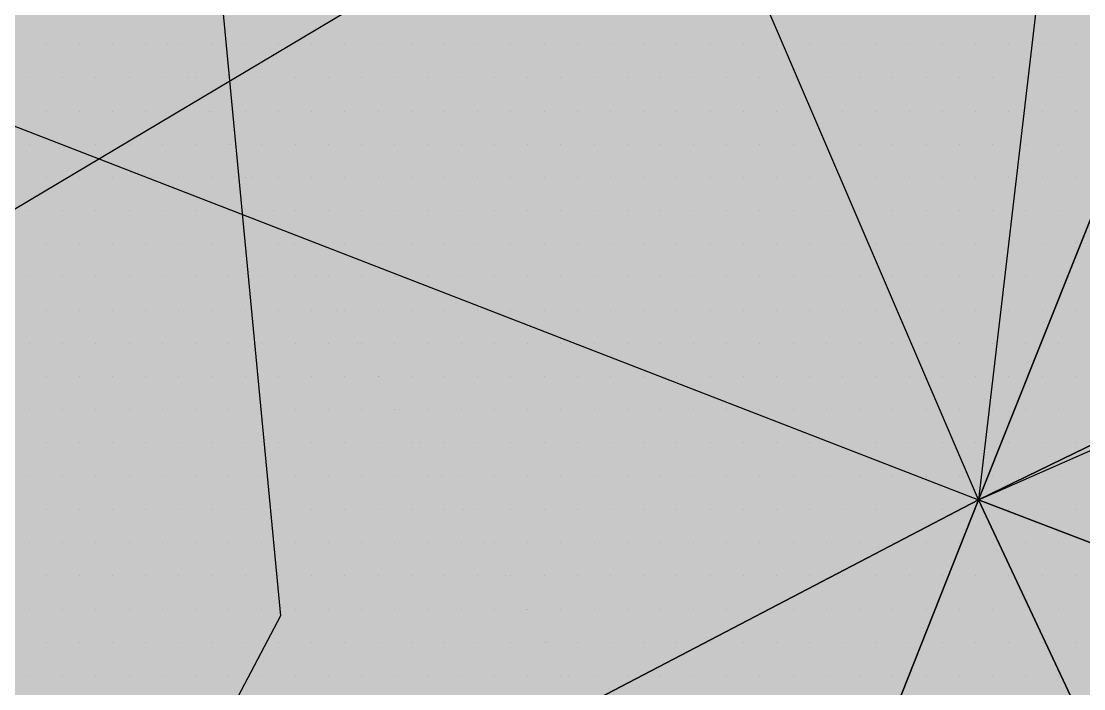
# Paper-space layout 'TOP_A1_00200_01-01-2017_MODELE' of a CAD drawing. Header units: millimetres. Extents: x -52 to 293, y -3 to 294.
# Drawn here: x -19.576 to -16.64, y 57.367 to 59.212 of the extents above; entities that cross this region are included whole.
import ezdxf

# ---------------------------------------------------------------- set-up
doc = ezdxf.new("R2010")
doc.units = ezdxf.units.MM
doc.header["$LTSCALE"] = 2
doc.linetypes.add('CACHEX2', pattern=[0.75, 0.5, -0.25])
for name, color, linetype in [('CALQUE_7', 4, 'Continuous'), ('CARTOUCHE', 7, 'Continuous'), ('rosace', 7, 'Continuous')]:
    doc.layers.add(name, color=color, linetype=linetype)

# ---------------------------------------------------------------- blocks, each defined once
blk = doc.blocks.new('A$C715108E3')
at = {"layer": 'CALQUE_7', "color": 131}
for p, q in [((-10.7541, -10.8542), (-10.7541, -10.8542)), ((-10.6623, -10.8542), (-10.6623, -10.8542)), ((-10.5705, -10.8542), (-10.5705, -10.8542)), ((-10.479, -10.8542), (-10.479, -10.8542)), ((-10.4179, -10.8542), (-10.4179, -10.8542)), ((-10.387, -10.8542), (-10.387, -10.8542)), ((-10.2954, -10.8542), (-10.2954, -10.8542)), ((-10.2037, -10.8542), (-10.2037, -10.8542)), ((-10.1121, -10.8542), (-10.1121, -10.8542)), ((-10.02, -10.8542), (-10.02, -10.8542)), ((-9.9284, -10.8542), (-9.9284, -10.8542)), ((-9.8368, -10.8542), (-9.8368, -10.8542)), ((-9.7447, -10.8542), (-9.7447, -10.8542)), ((-9.6535, -10.8542), (-9.6535, -10.8542)), ((-9.5614, -10.8542), (-9.5614, -10.8542)), ((-9.4696, -10.8542), (-9.4696, -10.8542)), ((-9.3778, -10.8542), (-9.3778, -10.8542)), ((-9.2863, -10.8542), (-9.2863, -10.8542)), ((-9.1945, -10.8542), (-9.1945, -10.8542)), ((-9.1027, -10.8542), (-9.1027, -10.8542)), ((-9.0112, -10.8542), (-9.0112, -10.8542)), ((-8.9194, -10.8542), (-8.9194, -10.8542)), ((-8.8275, -10.8542), (-8.8275, -10.8542)), ((-8.7361, -10.8542), (-8.7361, -10.8542)), ((-8.6442, -10.8542), (-8.6442, -10.8542)), ((-8.5524, -10.8542), (-8.5524, -10.8542)), ((-8.461, -10.8542), (-8.461, -10.8542)), ((-8.3691, -10.8542), (-8.3691, -10.8542)), ((-8.2771, -10.8542), (-8.2771, -10.8542)), ((-8.1851, -10.8542), (-8.1851, -10.8542)), ((-8.0938, -10.8542), (-8.0938, -10.8542)), ((-8.0018, -10.8542), (-8.0018, -10.8542)), ((-7.91, -10.8542), (-7.91, -10.8542)), ((-10.7995, -10.9455), (-10.7995, -10.9455)), ((-10.7084, -10.9455), (-10.7084, -10.9455)), ((-10.6166, -10.9455), (-10.6166, -10.9455)), ((-10.5246, -10.9455), (-10.5246, -10.9455)), ((-10.4325, -10.9455), (-10.4325, -10.9455)), ((-10.3598, -10.9455), (-10.3598, -10.9455)), ((-10.3413, -10.9455), (-10.3413, -10.9455)), ((-10.2496, -10.9455), (-10.2496, -10.9455)), ((-10.1576, -10.9455), (-10.1576, -10.9455)), ((-10.0662, -10.9455), (-10.0662, -10.9455)), ((-9.9745, -10.9455), (-9.9745, -10.9455)), ((-9.8825, -10.9455), (-9.8825, -10.9455)), ((-9.7912, -10.9455), (-9.7912, -10.9455)), ((-9.6992, -10.9455), (-9.6992, -10.9455)), ((-9.6072, -10.9455), (-9.6072, -10.9455)), ((-9.5159, -10.9455), (-9.5159, -10.9455)), ((-9.4239, -10.9455), (-9.4239, -10.9455)), ((-9.3321, -10.9455), (-9.3321, -10.9455)), ((-9.2402, -10.9455), (-9.2402, -10.9455)), ((-9.1488, -10.9455), (-9.1488, -10.9455)), ((-9.0569, -10.9455), (-9.0569, -10.9455)), ((-8.9649, -10.9455), (-8.9649, -10.9455)), ((-8.8736, -10.9455), (-8.8736, -10.9455)), ((-8.7818, -10.9455), (-8.7818, -10.9455)), ((-8.69, -10.9455), (-8.69, -10.9455)), ((-8.5985, -10.9455), (-8.5985, -10.9455)), ((-8.5067, -10.9455), (-8.5067, -10.9455)), ((-8.4149, -10.9455), (-8.4149, -10.9455)), ((-8.3228, -10.9455), (-8.3228, -10.9455)), ((-8.2316, -10.9455), (-8.2316, -10.9455)), ((-8.1395, -10.9455), (-8.1395, -10.9455)), ((-8.0475, -10.9455), (-8.0475, -10.9455)), ((-7.9563, -10.9455), (-7.9563, -10.9455)), ((-10.7541, -11.0383), (-10.7541, -11.0383)), ((-10.6623, -11.0383), (-10.6623, -11.0383)), ((-10.5705, -11.0383), (-10.5705, -11.0383)), ((-10.479, -11.0383), (-10.479, -11.0383)), ((-10.387, -11.0383), (-10.387, -11.0383)), ((-10.3015, -11.0383), (-10.3015, -11.0383)), ((-10.2954, -11.0383), (-10.2954, -11.0383)), ((-10.2037, -11.0383), (-10.2037, -11.0383)), ((-10.1121, -11.0383), (-10.1121, -11.0383)), ((-10.02, -11.0383), (-10.02, -11.0383)), ((-9.9284, -11.0383), (-9.9284, -11.0383)), ((-9.8368, -11.0383), (-9.8368, -11.0383)), ((-9.7447, -11.0383), (-9.7447, -11.0383)), ((-9.6535, -11.0383), (-9.6535, -11.0383)), ((-9.5614, -11.0383), (-9.5614, -11.0383)), ((-9.4696, -11.0383), (-9.4696, -11.0383)), ((-9.3778, -11.0383), (-9.3778, -11.0383)), ((-9.2863, -11.0383), (-9.2863, -11.0383)), ((-9.1945, -11.0383), (-9.1945, -11.0383)), ((-9.1027, -11.0383), (-9.1027, -11.0383)), ((-9.0112, -11.0383), (-9.0112, -11.0383)), ((-8.9194, -11.0383), (-8.9194, -11.0383)), ((-8.8275, -11.0383), (-8.8275, -11.0383)), ((-8.7361, -11.0383), (-8.7361, -11.0383)), ((-8.6442, -11.0383), (-8.6442, -11.0383)), ((-8.5524, -11.0383), (-8.5524, -11.0383)), ((-8.461, -11.0383), (-8.461, -11.0383)), ((-8.3691, -11.0383), (-8.3691, -11.0383)), ((-8.2771, -11.0383), (-8.2771, -11.0383)), ((-8.1851, -11.0383), (-8.1851, -11.0383)), ((-8.0938, -11.0383), (-8.0938, -11.0383)), ((-8.0018, -11.0383), (-8.0018, -11.0383)), ((-7.91, -11.0383), (-7.91, -11.0383)), ((-10.7995, -11.1293), (-10.7995, -11.1293)), ((-10.7084, -11.1293), (-10.7084, -11.1293)), ((-10.6166, -11.1293), (-10.6166, -11.1293)), ((-10.5246, -11.1293), (-10.5246, -11.1293)), ((-10.4325, -11.1293), (-10.4325, -11.1293)), ((-10.3415, -11.1293), (-10.3415, -11.1293)), ((-10.2496, -11.1293), (-10.2496, -11.1293)), ((-10.2434, -11.1293), (-10.2434, -11.1293)), ((-10.1576, -11.1293), (-10.1576, -11.1293)), ((-10.0662, -11.1293), (-10.0662, -11.1293)), ((-9.9745, -11.1293), (-9.9745, -11.1293)), ((-9.8825, -11.1293), (-9.8825, -11.1293)), ((-9.7912, -11.1293), (-9.7912, -11.1293)), ((-9.6992, -11.1293), (-9.6992, -11.1293)), ((-9.6072, -11.1293), (-9.6072, -11.1293)), ((-9.5159, -11.1293), (-9.5159, -11.1293)), ((-9.4239, -11.1293), (-9.4239, -11.1293)), ((-9.3321, -11.1293), (-9.3321, -11.1293)), ((-9.2402, -11.1293), (-9.2402, -11.1293)), ((-9.1488, -11.1293), (-9.1488, -11.1293)), ((-9.0569, -11.1293), (-9.0569, -11.1293)), ((-8.9649, -11.1293), (-8.9649, -11.1293)), ((-8.8736, -11.1293), (-8.8736, -11.1293)), ((-8.7818, -11.1293), (-8.7818, -11.1293)), ((-8.69, -11.1293), (-8.69, -11.1293)), ((-8.5985, -11.1293), (-8.5985, -11.1293)), ((-8.5067, -11.1293), (-8.5067, -11.1293)), ((-8.4149, -11.1293), (-8.4149, -11.1293)), ((-8.3228, -11.1293), (-8.3228, -11.1293)), ((-8.2316, -11.1293), (-8.2316, -11.1293)), ((-8.1395, -11.1293), (-8.1395, -11.1293)), ((-8.0475, -11.1293), (-8.0475, -11.1293)), ((-7.9563, -11.1293), (-7.9563, -11.1293)), ((-10.7541, -11.2208), (-10.7541, -11.2208)), ((-10.6623, -11.2208), (-10.6623, -11.2208)), ((-10.5705, -11.2208), (-10.5705, -11.2208)), ((-10.479, -11.2208), (-10.479, -11.2208)), ((-10.387, -11.2208), (-10.387, -11.2208)), ((-10.2954, -11.2208), (-10.2954, -11.2208)), ((-10.2037, -11.2208), (-10.2037, -11.2208)), ((-10.1848, -11.2208), (-10.1848, -11.2208)), ((-10.1121, -11.2208), (-10.1121, -11.2208)), ((-10.02, -11.2208), (-10.02, -11.2208)), ((-9.9284, -11.2208), (-9.9284, -11.2208)), ((-9.8368, -11.2208), (-9.8368, -11.2208)), ((-9.7447, -11.2208), (-9.7447, -11.2208)), ((-9.6535, -11.2208), (-9.6535, -11.2208)), ((-9.5614, -11.2208), (-9.5614, -11.2208)), ((-9.4696, -11.2208), (-9.4696, -11.2208)), ((-9.3778, -11.2208), (-9.3778, -11.2208)), ((-9.2863, -11.2208), (-9.2863, -11.2208)), ((-9.1945, -11.2208), (-9.1945, -11.2208)), ((-9.1027, -11.2208), (-9.1027, -11.2208)), ((-9.0112, -11.2208), (-9.0112, -11.2208)), ((-8.9194, -11.2208), (-8.9194, -11.2208)), ((-8.8275, -11.2208), (-8.8275, -11.2208)), ((-8.7361, -11.2208), (-8.7361, -11.2208)), ((-8.6442, -11.2208), (-8.6442, -11.2208)), ((-8.5524, -11.2208), (-8.5524, -11.2208)), ((-8.461, -11.2208), (-8.461, -11.2208)), ((-8.3691, -11.2208), (-8.3691, -11.2208)), ((-8.2771, -11.2208), (-8.2771, -11.2208)), ((-8.1851, -11.2208), (-8.1851, -11.2208)), ((-8.0938, -11.2208), (-8.0938, -11.2208)), ((-8.0018, -11.2208), (-8.0018, -11.2208)), ((-7.91, -11.2208), (-7.91, -11.2208)), ((-10.7995, -11.3132), (-10.7995, -11.3132)), ((-10.7084, -11.3132), (-10.7084, -11.3132)), ((-10.6166, -11.3132), (-10.6166, -11.3132)), ((-10.5246, -11.3132), (-10.5246, -11.3132)), ((-10.4325, -11.3132), (-10.4325, -11.3132)), ((-10.3415, -11.3132), (-10.3415, -11.3132)), ((-10.2496, -11.3132), (-10.2496, -11.3132)), ((-10.1578, -11.3132), (-10.1578, -11.3132)), ((-10.1267, -11.3132), (-10.1267, -11.3132)), ((-10.0662, -11.3132), (-10.0662, -11.3132)), ((-9.9745, -11.3132), (-9.9745, -11.3132)), ((-9.8825, -11.3132), (-9.8825, -11.3132)), ((-9.7912, -11.3132), (-9.7912, -11.3132)), ((-9.6992, -11.3132), (-9.6992, -11.3132)), ((-9.6072, -11.3132), (-9.6072, -11.3132)), ((-9.5159, -11.3132), (-9.5159, -11.3132)), ((-9.4239, -11.3132), (-9.4239, -11.3132)), ((-9.3321, -11.3132), (-9.3321, -11.3132)), ((-9.2402, -11.3132), (-9.2402, -11.3132)), ((-9.1488, -11.3132), (-9.1488, -11.3132)), ((-9.0569, -11.3132), (-9.0569, -11.3132)), ((-8.9649, -11.3132), (-8.9649, -11.3132)), ((-8.8736, -11.3132), (-8.8736, -11.3132)), ((-8.7818, -11.3132), (-8.7818, -11.3132)), ((-8.69, -11.3132), (-8.69, -11.3132)), ((-8.5985, -11.3132), (-8.5985, -11.3132)), ((-8.5067, -11.3132), (-8.5067, -11.3132)), ((-8.4149, -11.3132), (-8.4149, -11.3132)), ((-8.3228, -11.3132), (-8.3228, -11.3132)), ((-8.2316, -11.3132), (-8.2316, -11.3132)), ((-8.1395, -11.3132), (-8.1395, -11.3132)), ((-8.0475, -11.3132), (-8.0475, -11.3132)), ((-7.9563, -11.3132), (-7.9563, -11.3132)), ((-10.7541, -11.4048), (-10.7541, -11.4048)), ((-10.6623, -11.4048), (-10.6623, -11.4048)), ((-10.5705, -11.4048), (-10.5705, -11.4048)), ((-10.479, -11.4048), (-10.479, -11.4048)), ((-10.387, -11.4048), (-10.387, -11.4048)), ((-10.2954, -11.4048), (-10.2954, -11.4048)), ((-10.2037, -11.4048), (-10.2037, -11.4048)), ((-10.1117, -11.4048), (-10.1117, -11.4048)), ((-10.0684, -11.4048), (-10.0684, -11.4048)), ((-10.02, -11.4048), (-10.02, -11.4048)), ((-9.9284, -11.4048), (-9.9284, -11.4048)), ((-9.8368, -11.4048), (-9.8368, -11.4048)), ((-9.7447, -11.4048), (-9.7447, -11.4048)), ((-9.6535, -11.4048), (-9.6535, -11.4048)), ((-9.5614, -11.4048), (-9.5614, -11.4048)), ((-9.4696, -11.4048), (-9.4696, -11.4048)), ((-9.3778, -11.4048), (-9.3778, -11.4048)), ((-9.2863, -11.4048), (-9.2863, -11.4048)), ((-9.1945, -11.4048), (-9.1945, -11.4048)), ((-9.1027, -11.4048), (-9.1027, -11.4048)), ((-9.0112, -11.4048), (-9.0112, -11.4048)), ((-8.9194, -11.4048), (-8.9194, -11.4048)), ((-8.8275, -11.4048), (-8.8275, -11.4048)), ((-8.7361, -11.4048), (-8.7361, -11.4048)), ((-8.6442, -11.4048), (-8.6442, -11.4048)), ((-8.5524, -11.4048), (-8.5524, -11.4048)), ((-8.461, -11.4048), (-8.461, -11.4048)), ((-8.3691, -11.4048), (-8.3691, -11.4048)), ((-8.2771, -11.4048), (-8.2771, -11.4048)), ((-8.1851, -11.4048), (-8.1851, -11.4048)), ((-8.0938, -11.4048), (-8.0938, -11.4048)), ((-8.0018, -11.4048), (-8.0018, -11.4048)), ((-7.91, -11.4048), (-7.91, -11.4048)), ((-10.7995, -11.4959), (-10.7995, -11.4959)), ((-10.7084, -11.4959), (-10.7084, -11.4959)), ((-10.6166, -11.4959), (-10.6166, -11.4959)), ((-10.5246, -11.4959), (-10.5246, -11.4959)), ((-10.4325, -11.4959), (-10.4325, -11.4959)), ((-10.3415, -11.4959), (-10.3415, -11.4959)), ((-10.2496, -11.4959), (-10.2496, -11.4959)), ((-10.1578, -11.4959), (-10.1578, -11.4959)), ((-10.0662, -11.4959), (-10.0662, -11.4959)), ((-10.0103, -11.4959), (-10.0103, -11.4959)), ((-9.9745, -11.4959), (-9.9745, -11.4959)), ((-9.8825, -11.4959), (-9.8825, -11.4959)), ((-9.7912, -11.4959), (-9.7912, -11.4959)), ((-9.6992, -11.4959), (-9.6992, -11.4959)), ((-9.6072, -11.4959), (-9.6072, -11.4959)), ((-9.5159, -11.4959), (-9.5159, -11.4959)), ((-9.4239, -11.4959), (-9.4239, -11.4959)), ((-9.3321, -11.4959), (-9.3321, -11.4959)), ((-9.2402, -11.4959), (-9.2402, -11.4959)), ((-9.1488, -11.4959), (-9.1488, -11.4959)), ((-9.0569, -11.4959), (-9.0569, -11.4959)), ((-8.9649, -11.4959), (-8.9649, -11.4959)), ((-8.8736, -11.4959), (-8.8736, -11.4959)), ((-8.7818, -11.4959), (-8.7818, -11.4959)), ((-8.69, -11.4959), (-8.69, -11.4959)), ((-8.5985, -11.4959), (-8.5985, -11.4959)), ((-8.5067, -11.4959), (-8.5067, -11.4959)), ((-8.4149, -11.4959), (-8.4149, -11.4959)), ((-8.3228, -11.4959), (-8.3228, -11.4959)), ((-8.2316, -11.4959), (-8.2316, -11.4959)), ((-8.1395, -11.4959), (-8.1395, -11.4959)), ((-8.0475, -11.4959), (-8.0475, -11.4959)), ((-7.9563, -11.4959), (-7.9563, -11.4959)), ((-10.7541, -11.5885), (-10.7541, -11.5885)), ((-10.6623, -11.5885), (-10.6623, -11.5885)), ((-10.5705, -11.5885), (-10.5705, -11.5885)), ((-10.479, -11.5885), (-10.479, -11.5885)), ((-10.387, -11.5885), (-10.387, -11.5885)), ((-10.2954, -11.5885), (-10.2954, -11.5885)), ((-10.2037, -11.5885), (-10.2037, -11.5885)), ((-10.1117, -11.5885), (-10.1117, -11.5885)), ((-10.0199, -11.5885), (-10.0199, -11.5885)), ((-9.952, -11.5885), (-9.952, -11.5885)), ((-9.9284, -11.5885), (-9.9284, -11.5885)), ((-9.8368, -11.5885), (-9.8368, -11.5885)), ((-9.7447, -11.5885), (-9.7447, -11.5885)), ((-9.6535, -11.5885), (-9.6535, -11.5885)), ((-9.5614, -11.5885), (-9.5614, -11.5885)), ((-9.4696, -11.5885), (-9.4696, -11.5885)), ((-9.3778, -11.5885), (-9.3778, -11.5885)), ((-9.2863, -11.5885), (-9.2863, -11.5885)), ((-9.1945, -11.5885), (-9.1945, -11.5885)), ((-9.1027, -11.5885), (-9.1027, -11.5885)), ((-9.0112, -11.5885), (-9.0112, -11.5885)), ((-8.9194, -11.5885), (-8.9194, -11.5885)), ((-8.8275, -11.5885), (-8.8275, -11.5885)), ((-8.7361, -11.5885), (-8.7361, -11.5885)), ((-8.6442, -11.5885), (-8.6442, -11.5885)), ((-8.5524, -11.5885), (-8.5524, -11.5885)), ((-8.461, -11.5885), (-8.461, -11.5885)), ((-8.3691, -11.5885), (-8.3691, -11.5885)), ((-8.2771, -11.5885), (-8.2771, -11.5885)), ((-8.1851, -11.5885), (-8.1851, -11.5885)), ((-8.0938, -11.5885), (-8.0938, -11.5885)), ((-8.0018, -11.5885), (-8.0018, -11.5885)), ((-7.91, -11.5885), (-7.91, -11.5885)), ((-10.7995, -11.68), (-10.7995, -11.68)), ((-10.7084, -11.68), (-10.7084, -11.68)), ((-10.6166, -11.68), (-10.6166, -11.68)), ((-10.5246, -11.68), (-10.5246, -11.68)), ((-10.4325, -11.68), (-10.4325, -11.68)), ((-10.3415, -11.68), (-10.3415, -11.68)), ((-10.2496, -11.68), (-10.2496, -11.68)), ((-10.1578, -11.68), (-10.1578, -11.68)), ((-10.0662, -11.68), (-10.0662, -11.68)), ((-9.9745, -11.68), (-9.9745, -11.68)), ((-9.8934, -11.68), (-9.8934, -11.68)), ((-9.8825, -11.68), (-9.8825, -11.68)), ((-9.7912, -11.68), (-9.7912, -11.68)), ((-9.6992, -11.68), (-9.6992, -11.68)), ((-9.6072, -11.68), (-9.6072, -11.68)), ((-9.5159, -11.68), (-9.5159, -11.68)), ((-9.4239, -11.68), (-9.4239, -11.68)), ((-9.3321, -11.68), (-9.3321, -11.68)), ((-9.2402, -11.68), (-9.2402, -11.68)), ((-9.1488, -11.68), (-9.1488, -11.68)), ((-9.0569, -11.68), (-9.0569, -11.68)), ((-8.9649, -11.68), (-8.9649, -11.68)), ((-8.8736, -11.68), (-8.8736, -11.68)), ((-8.7818, -11.68), (-8.7818, -11.68)), ((-8.69, -11.68), (-8.69, -11.68)), ((-8.5985, -11.68), (-8.5985, -11.68)), ((-8.5067, -11.68), (-8.5067, -11.68)), ((-8.4149, -11.68), (-8.4149, -11.68)), ((-8.3228, -11.68), (-8.3228, -11.68)), ((-8.2316, -11.68), (-8.2316, -11.68)), ((-8.1395, -11.68), (-8.1395, -11.68)), ((-8.0475, -11.68), (-8.0475, -11.68)), ((-7.9563, -11.68), (-7.9563, -11.68)), ((-10.7541, -11.7722), (-10.7541, -11.7722)), ((-10.6623, -11.7722), (-10.6623, -11.7722)), ((-10.5705, -11.7722), (-10.5705, -11.7722)), ((-10.479, -11.7722), (-10.479, -11.7722)), ((-10.387, -11.7722), (-10.387, -11.7722)), ((-10.2954, -11.7722), (-10.2954, -11.7722)), ((-10.2037, -11.7722), (-10.2037, -11.7722)), ((-10.1117, -11.7722), (-10.1117, -11.7722)), ((-10.0199, -11.7722), (-10.0199, -11.7722)), ((-9.9284, -11.7722), (-9.9284, -11.7722)), ((-9.8368, -11.7722), (-9.8368, -11.7722)), ((-9.8353, -11.7722), (-9.8353, -11.7722)), ((-9.7447, -11.7722), (-9.7447, -11.7722)), ((-9.6535, -11.7722), (-9.6535, -11.7722)), ((-9.5614, -11.7722), (-9.5614, -11.7722)), ((-9.4696, -11.7722), (-9.4696, -11.7722)), ((-9.3778, -11.7722), (-9.3778, -11.7722)), ((-9.2863, -11.7722), (-9.2863, -11.7722)), ((-9.1945, -11.7722), (-9.1945, -11.7722)), ((-9.1027, -11.7722), (-9.1027, -11.7722)), ((-9.0112, -11.7722), (-9.0112, -11.7722)), ((-8.9194, -11.7722), (-8.9194, -11.7722)), ((-8.8275, -11.7722), (-8.8275, -11.7722)), ((-8.7361, -11.7722), (-8.7361, -11.7722)), ((-8.6442, -11.7722), (-8.6442, -11.7722)), ((-8.5524, -11.7722), (-8.5524, -11.7722)), ((-8.461, -11.7722), (-8.461, -11.7722)), ((-8.3691, -11.7722), (-8.3691, -11.7722)), ((-8.2771, -11.7722), (-8.2771, -11.7722)), ((-8.1851, -11.7722), (-8.1851, -11.7722)), ((-8.0938, -11.7722), (-8.0938, -11.7722)), ((-8.0018, -11.7722), (-8.0018, -11.7722)), ((-7.91, -11.7722), (-7.91, -11.7722)), ((-10.7995, -11.8636), (-10.7995, -11.8636)), ((-10.7084, -11.8636), (-10.7084, -11.8636)), ((-10.6166, -11.8636), (-10.6166, -11.8636)), ((-10.5246, -11.8636), (-10.5246, -11.8636)), ((-10.4325, -11.8636), (-10.4325, -11.8636)), ((-10.3415, -11.8636), (-10.3415, -11.8636)), ((-10.2496, -11.8636), (-10.2496, -11.8636)), ((-10.1578, -11.8636), (-10.1578, -11.8636)), ((-10.0662, -11.8636), (-10.0662, -11.8636)), ((-9.9745, -11.8636), (-9.9745, -11.8636)), ((-9.8825, -11.8636), (-9.8825, -11.8636)), ((-9.7912, -11.8636), (-9.7912, -11.8636)), ((-9.777, -11.8636), (-9.777, -11.8636)), ((-9.6992, -11.8636), (-9.6992, -11.8636)), ((-9.6072, -11.8636), (-9.6072, -11.8636)), ((-9.5159, -11.8636), (-9.5159, -11.8636)), ((-9.4239, -11.8636), (-9.4239, -11.8636)), ((-9.3321, -11.8636), (-9.3321, -11.8636)), ((-9.2402, -11.8636), (-9.2402, -11.8636)), ((-9.1488, -11.8636), (-9.1488, -11.8636)), ((-9.0569, -11.8636), (-9.0569, -11.8636)), ((-8.9649, -11.8636), (-8.9649, -11.8636)), ((-8.8736, -11.8636), (-8.8736, -11.8636)), ((-8.7818, -11.8636), (-8.7818, -11.8636)), ((-8.69, -11.8636), (-8.69, -11.8636)), ((-8.5985, -11.8636), (-8.5985, -11.8636)), ((-8.5067, -11.8636), (-8.5067, -11.8636)), ((-8.4149, -11.8636), (-8.4149, -11.8636)), ((-8.3228, -11.8636), (-8.3228, -11.8636)), ((-8.2316, -11.8636), (-8.2316, -11.8636)), ((-8.1395, -11.8636), (-8.1395, -11.8636)), ((-8.0475, -11.8636), (-8.0475, -11.8636)), ((-7.9563, -11.8636), (-7.9563, -11.8636)), ((-10.7541, -11.9551), (-10.7541, -11.9551)), ((-10.6623, -11.9551), (-10.6623, -11.9551)), ((-10.5705, -11.9551), (-10.5705, -11.9551)), ((-10.479, -11.9551), (-10.479, -11.9551)), ((-10.387, -11.9551), (-10.387, -11.9551)), ((-10.2954, -11.9551), (-10.2954, -11.9551)), ((-10.2037, -11.9551), (-10.2037, -11.9551)), ((-10.1117, -11.9551), (-10.1117, -11.9551)), ((-10.0199, -11.9551), (-10.0199, -11.9551)), ((-9.9284, -11.9551), (-9.9284, -11.9551)), ((-9.8368, -11.9551), (-9.8368, -11.9551)), ((-9.7447, -11.9551), (-9.7447, -11.9551)), ((-9.7189, -11.9551), (-9.7189, -11.9551)), ((-9.6535, -11.9551), (-9.6535, -11.9551)), ((-9.5614, -11.9551), (-9.5614, -11.9551)), ((-9.4696, -11.9551), (-9.4696, -11.9551)), ((-9.3778, -11.9551), (-9.3778, -11.9551)), ((-9.2863, -11.9551), (-9.2863, -11.9551)), ((-9.1945, -11.9551), (-9.1945, -11.9551)), ((-9.1027, -11.9551), (-9.1027, -11.9551)), ((-9.0112, -11.9551), (-9.0112, -11.9551)), ((-8.9194, -11.9551), (-8.9194, -11.9551)), ((-8.8275, -11.9551), (-8.8275, -11.9551)), ((-8.7361, -11.9551), (-8.7361, -11.9551)), ((-8.6442, -11.9551), (-8.6442, -11.9551)), ((-8.5524, -11.9551), (-8.5524, -11.9551)), ((-8.461, -11.9551), (-8.461, -11.9551)), ((-8.3691, -11.9551), (-8.3691, -11.9551)), ((-8.2771, -11.9551), (-8.2771, -11.9551)), ((-8.1851, -11.9551), (-8.1851, -11.9551)), ((-8.0938, -11.9551), (-8.0938, -11.9551)), ((-8.0018, -11.9551), (-8.0018, -11.9551)), ((-7.91, -11.9551), (-7.91, -11.9551)), ((-10.7995, -12.0473), (-10.7995, -12.0473)), ((-10.7084, -12.0473), (-10.7084, -12.0473)), ((-10.6166, -12.0473), (-10.6166, -12.0473)), ((-10.5246, -12.0473), (-10.5246, -12.0473)), ((-10.4325, -12.0473), (-10.4325, -12.0473)), ((-10.3415, -12.0473), (-10.3415, -12.0473)), ((-10.2496, -12.0473), (-10.2496, -12.0473)), ((-10.1578, -12.0473), (-10.1578, -12.0473)), ((-10.0662, -12.0473), (-10.0662, -12.0473)), ((-9.9745, -12.0473), (-9.9745, -12.0473)), ((-9.8825, -12.0473), (-9.8825, -12.0473)), ((-9.7912, -12.0473), (-9.7912, -12.0473)), ((-9.6992, -12.0473), (-9.6992, -12.0473)), ((-9.6606, -12.0473), (-9.6606, -12.0473)), ((-9.6072, -12.0473), (-9.6072, -12.0473)), ((-9.5159, -12.0473), (-9.5159, -12.0473)), ((-9.4239, -12.0473), (-9.4239, -12.0473)), ((-9.3321, -12.0473), (-9.3321, -12.0473)), ((-9.2402, -12.0473), (-9.2402, -12.0473)), ((-9.1488, -12.0473), (-9.1488, -12.0473)), ((-9.0569, -12.0473), (-9.0569, -12.0473)), ((-8.9649, -12.0473), (-8.9649, -12.0473)), ((-8.8736, -12.0473), (-8.8736, -12.0473)), ((-8.7818, -12.0473), (-8.7818, -12.0473)), ((-8.69, -12.0473), (-8.69, -12.0473)), ((-8.5985, -12.0473), (-8.5985, -12.0473)), ((-8.5067, -12.0473), (-8.5067, -12.0473)), ((-8.4149, -12.0473), (-8.4149, -12.0473)), ((-8.3228, -12.0473), (-8.3228, -12.0473)), ((-8.2316, -12.0473), (-8.2316, -12.0473)), ((-8.1395, -12.0473), (-8.1395, -12.0473)), ((-8.0475, -12.0473), (-8.0475, -12.0473)), ((-7.9563, -12.0473), (-7.9563, -12.0473)), ((-10.7541, -12.1388), (-10.7541, -12.1388)), ((-10.6623, -12.1388), (-10.6623, -12.1388)), ((-10.5705, -12.1388), (-10.5705, -12.1388)), ((-10.479, -12.1388), (-10.479, -12.1388)), ((-10.387, -12.1388), (-10.387, -12.1388)), ((-10.2954, -12.1388), (-10.2954, -12.1388)), ((-10.2037, -12.1388), (-10.2037, -12.1388)), ((-10.1117, -12.1388), (-10.1117, -12.1388)), ((-10.0199, -12.1388), (-10.0199, -12.1388)), ((-9.9284, -12.1388), (-9.9284, -12.1388)), ((-9.8368, -12.1388), (-9.8368, -12.1388)), ((-9.7447, -12.1388), (-9.7447, -12.1388)), ((-9.6537, -12.1388), (-9.6537, -12.1388)), ((-9.6016, -12.1388), (-9.6016, -12.1388)), ((-9.5614, -12.1388), (-9.5614, -12.1388)), ((-9.4696, -12.1388), (-9.4696, -12.1388)), ((-9.3778, -12.1388), (-9.3778, -12.1388)), ((-9.2863, -12.1388), (-9.2863, -12.1388)), ((-9.1945, -12.1388), (-9.1945, -12.1388)), ((-9.1027, -12.1388), (-9.1027, -12.1388)), ((-9.0112, -12.1388), (-9.0112, -12.1388)), ((-8.9194, -12.1388), (-8.9194, -12.1388)), ((-8.8275, -12.1388), (-8.8275, -12.1388)), ((-8.7361, -12.1388), (-8.7361, -12.1388)), ((-8.6442, -12.1388), (-8.6442, -12.1388)), ((-8.5524, -12.1388), (-8.5524, -12.1388)), ((-8.461, -12.1388), (-8.461, -12.1388)), ((-8.3691, -12.1388), (-8.3691, -12.1388)), ((-8.2771, -12.1388), (-8.2771, -12.1388)), ((-8.1851, -12.1388), (-8.1851, -12.1388)), ((-8.0938, -12.1388), (-8.0938, -12.1388)), ((-8.0018, -12.1388), (-8.0018, -12.1388)), ((-7.91, -12.1388), (-7.91, -12.1388)), ((-10.7995, -12.23), (-10.7995, -12.23)), ((-10.7084, -12.23), (-10.7084, -12.23)), ((-10.6166, -12.23), (-10.6166, -12.23)), ((-10.5246, -12.23), (-10.5246, -12.23)), ((-10.4325, -12.23), (-10.4325, -12.23)), ((-10.3415, -12.23), (-10.3415, -12.23)), ((-10.2496, -12.23), (-10.2496, -12.23)), ((-10.1578, -12.23), (-10.1578, -12.23)), ((-10.0662, -12.23), (-10.0662, -12.23)), ((-9.9745, -12.23), (-9.9745, -12.23)), ((-9.8825, -12.23), (-9.8825, -12.23)), ((-9.7912, -12.23), (-9.7912, -12.23)), ((-9.6992, -12.23), (-9.6992, -12.23)), ((-9.6072, -12.23), (-9.6072, -12.23)), ((-9.5435, -12.23), (-9.5435, -12.23)), ((-9.5159, -12.23), (-9.5159, -12.23)), ((-9.4239, -12.23), (-9.4239, -12.23)), ((-9.3321, -12.23), (-9.3321, -12.23)), ((-9.2402, -12.23), (-9.2402, -12.23)), ((-9.1488, -12.23), (-9.1488, -12.23)), ((-9.0569, -12.23), (-9.0569, -12.23)), ((-8.9649, -12.23), (-8.9649, -12.23)), ((-8.8736, -12.23), (-8.8736, -12.23)), ((-8.7818, -12.23), (-8.7818, -12.23)), ((-8.69, -12.23), (-8.69, -12.23)), ((-8.5985, -12.23), (-8.5985, -12.23)), ((-8.5067, -12.23), (-8.5067, -12.23)), ((-8.4149, -12.23), (-8.4149, -12.23)), ((-8.3228, -12.23), (-8.3228, -12.23)), ((-8.2316, -12.23), (-8.2316, -12.23)), ((-8.1395, -12.23), (-8.1395, -12.23)), ((-8.0475, -12.23), (-8.0475, -12.23)), ((-7.9563, -12.23), (-7.9563, -12.23)), ((-10.7541, -12.3224), (-10.7541, -12.3224)), ((-10.6623, -12.3224), (-10.6623, -12.3224)), ((-10.5705, -12.3224), (-10.5705, -12.3224)), ((-10.479, -12.3224), (-10.479, -12.3224)), ((-10.387, -12.3224), (-10.387, -12.3224)), ((-10.2954, -12.3224), (-10.2954, -12.3224)), ((-10.2037, -12.3224), (-10.2037, -12.3224)), ((-10.1117, -12.3224), (-10.1117, -12.3224)), ((-10.0199, -12.3224), (-10.0199, -12.3224)), ((-9.9284, -12.3224), (-9.9284, -12.3224)), ((-9.8368, -12.3224), (-9.8368, -12.3224)), ((-9.7447, -12.3224), (-9.7447, -12.3224)), ((-9.6537, -12.3224), (-9.6537, -12.3224)), ((-9.5616, -12.3224), (-9.5616, -12.3224)), ((-9.4854, -12.3224), (-9.4854, -12.3224)), ((-9.4696, -12.3224), (-9.4696, -12.3224)), ((-9.3778, -12.3224), (-9.3778, -12.3224)), ((-9.2863, -12.3224), (-9.2863, -12.3224)), ((-9.1945, -12.3224), (-9.1945, -12.3224)), ((-9.1027, -12.3224), (-9.1027, -12.3224)), ((-9.0112, -12.3224), (-9.0112, -12.3224)), ((-8.9194, -12.3224), (-8.9194, -12.3224)), ((-8.8275, -12.3224), (-8.8275, -12.3224)), ((-8.7361, -12.3224), (-8.7361, -12.3224)), ((-8.6442, -12.3224), (-8.6442, -12.3224)), ((-8.5524, -12.3224), (-8.5524, -12.3224)), ((-8.461, -12.3224), (-8.461, -12.3224)), ((-8.3691, -12.3224), (-8.3691, -12.3224)), ((-8.2771, -12.3224), (-8.2771, -12.3224)), ((-8.1851, -12.3224), (-8.1851, -12.3224)), ((-8.0938, -12.3224), (-8.0938, -12.3224)), ((-8.0018, -12.3224), (-8.0018, -12.3224)), ((-7.91, -12.3224), (-7.91, -12.3224)), ((-10.7995, -12.4139), (-10.7995, -12.4139)), ((-10.7084, -12.4139), (-10.7084, -12.4139)), ((-10.6166, -12.4139), (-10.6166, -12.4139)), ((-10.5246, -12.4139), (-10.5246, -12.4139)), ((-10.4325, -12.4139), (-10.4325, -12.4139)), ((-10.3415, -12.4139), (-10.3415, -12.4139)), ((-10.2496, -12.4139), (-10.2496, -12.4139)), ((-10.1578, -12.4139), (-10.1578, -12.4139)), ((-10.0662, -12.4139), (-10.0662, -12.4139)), ((-9.9745, -12.4139), (-9.9745, -12.4139)), ((-9.8825, -12.4139), (-9.8825, -12.4139)), ((-9.7912, -12.4139), (-9.7912, -12.4139)), ((-9.6992, -12.4139), (-9.6992, -12.4139)), ((-9.6072, -12.4139), (-9.6072, -12.4139)), ((-9.5159, -12.4139), (-9.5159, -12.4139)), ((-9.4273, -12.4139), (-9.4273, -12.4139)), ((-9.4239, -12.4139), (-9.4239, -12.4139)), ((-9.3321, -12.4139), (-9.3321, -12.4139)), ((-9.2402, -12.4139), (-9.2402, -12.4139)), ((-9.1488, -12.4139), (-9.1488, -12.4139)), ((-9.0569, -12.4139), (-9.0569, -12.4139)), ((-8.9649, -12.4139), (-8.9649, -12.4139)), ((-8.8736, -12.4139), (-8.8736, -12.4139)), ((-8.7818, -12.4139), (-8.7818, -12.4139)), ((-8.69, -12.4139), (-8.69, -12.4139)), ((-8.5985, -12.4139), (-8.5985, -12.4139)), ((-8.5067, -12.4139), (-8.5067, -12.4139)), ((-8.4149, -12.4139), (-8.4149, -12.4139)), ((-8.3228, -12.4139), (-8.3228, -12.4139)), ((-8.2316, -12.4139), (-8.2316, -12.4139)), ((-8.1395, -12.4139), (-8.1395, -12.4139)), ((-8.0475, -12.4139), (-8.0475, -12.4139)), ((-7.9563, -12.4139), (-7.9563, -12.4139)), ((-10.7541, -12.5053), (-10.7541, -12.5053)), ((-10.6623, -12.5053), (-10.6623, -12.5053)), ((-10.5705, -12.5053), (-10.5705, -12.5053)), ((-10.479, -12.5053), (-10.479, -12.5053)), ((-10.387, -12.5053), (-10.387, -12.5053)), ((-10.2954, -12.5053), (-10.2954, -12.5053)), ((-10.2037, -12.5053), (-10.2037, -12.5053)), ((-10.1117, -12.5053), (-10.1117, -12.5053)), ((-10.0199, -12.5053), (-10.0199, -12.5053)), ((-9.9284, -12.5053), (-9.9284, -12.5053)), ((-9.8368, -12.5053), (-9.8368, -12.5053)), ((-9.7447, -12.5053), (-9.7447, -12.5053)), ((-9.6537, -12.5053), (-9.6537, -12.5053)), ((-9.5616, -12.5053), (-9.5616, -12.5053)), ((-9.4696, -12.5053), (-9.4696, -12.5053)), ((-9.3778, -12.5053), (-9.3778, -12.5053)), ((-9.3684, -12.5053), (-9.3684, -12.5053)), ((-9.2863, -12.5053), (-9.2863, -12.5053)), ((-9.1945, -12.5053), (-9.1945, -12.5053)), ((-9.1027, -12.5053), (-9.1027, -12.5053)), ((-9.0112, -12.5053), (-9.0112, -12.5053)), ((-8.9194, -12.5053), (-8.9194, -12.5053)), ((-8.8275, -12.5053), (-8.8275, -12.5053)), ((-8.7361, -12.5053), (-8.7361, -12.5053)), ((-8.6442, -12.5053), (-8.6442, -12.5053)), ((-8.5524, -12.5053), (-8.5524, -12.5053)), ((-8.461, -12.5053), (-8.461, -12.5053)), ((-8.3691, -12.5053), (-8.3691, -12.5053)), ((-8.2771, -12.5053), (-8.2771, -12.5053)), ((-8.1851, -12.5053), (-8.1851, -12.5053)), ((-8.0938, -12.5053), (-8.0938, -12.5053)), ((-8.0018, -12.5053), (-8.0018, -12.5053)), ((-7.91, -12.5053), (-7.91, -12.5053)), ((-10.7995, -12.5977), (-10.7995, -12.5977)), ((-10.7084, -12.5977), (-10.7084, -12.5977)), ((-10.6166, -12.5977), (-10.6166, -12.5977)), ((-10.5246, -12.5977), (-10.5246, -12.5977)), ((-10.4325, -12.5977), (-10.4325, -12.5977)), ((-10.3415, -12.5977), (-10.3415, -12.5977)), ((-10.2496, -12.5977), (-10.2496, -12.5977)), ((-10.1578, -12.5977), (-10.1578, -12.5977)), ((-10.0662, -12.5977), (-10.0662, -12.5977)), ((-9.9745, -12.5977), (-9.9745, -12.5977)), ((-9.8825, -12.5977), (-9.8825, -12.5977)), ((-9.7912, -12.5977), (-9.7912, -12.5977)), ((-9.6992, -12.5977), (-9.6992, -12.5977)), ((-9.6072, -12.5977), (-9.6072, -12.5977)), ((-9.5159, -12.5977), (-9.5159, -12.5977)), ((-9.4239, -12.5977), (-9.4239, -12.5977)), ((-9.3321, -12.5977), (-9.3321, -12.5977)), ((-9.3103, -12.5977), (-9.3103, -12.5977)), ((-9.2402, -12.5977), (-9.2402, -12.5977)), ((-9.1488, -12.5977), (-9.1488, -12.5977)), ((-9.0569, -12.5977), (-9.0569, -12.5977)), ((-8.9649, -12.5977), (-8.9649, -12.5977)), ((-8.8736, -12.5977), (-8.8736, -12.5977)), ((-8.7818, -12.5977), (-8.7818, -12.5977)), ((-8.69, -12.5977), (-8.69, -12.5977)), ((-8.5985, -12.5977), (-8.5985, -12.5977)), ((-8.5067, -12.5977), (-8.5067, -12.5977)), ((-8.4149, -12.5977), (-8.4149, -12.5977)), ((-8.3228, -12.5977), (-8.3228, -12.5977)), ((-8.2316, -12.5977), (-8.2316, -12.5977)), ((-8.1395, -12.5977), (-8.1395, -12.5977)), ((-8.0475, -12.5977), (-8.0475, -12.5977)), ((-7.9563, -12.5977), (-7.9563, -12.5977))]:
    blk.add_line(p, q, dxfattribs=at)
blk = doc.blocks.new('A$C581E6685')
at = {"layer": 'rosace'}
for color, points in [(32, [(-39.8519, 24.2064), (-40.7961, 26.4077), (-33.3292, 40.5507)]), (40, [(-39.8519, 24.2064), (-33.3292, 40.5507), (-37.1498, 25.5201)]), (142, [(-45.3965, 37.4846), (-39.5666, 28.8703), (-39.344, 28.5414), (-39.8519, 24.2064), (-36.9477, 25.4853), (-26.3566, 30.2032), (-36.1863, 24.0789), (-38.2746, 22.2236), (-38.1337, 21.2132), (-33.6363, 11.1845), (-39.5393, 21.4709), (-40.6525, 23.2405), (-42.0615, 23.3525), (-53.1072, 18.3767), (-43.3972, 24.4856), (-40.4756, 26.2259), (-40.684, 26.8894)]), (140, [(-45.3965, 37.4846), (-41.9745, 25.9278), (-41.7809, 23.8865), (-42.0615, 23.3525), (-44.9268, 21.9767), (-53.1072, 18.3767), (-40.8028, 21.6905), (-39.5666, 22.0268), (-38.2746, 22.2236), (-38.1337, 21.2132), (-33.6363, 11.1845), (-36.0802, 21.4612), (-37.3405, 24.3346), (-37.4251, 24.9804), (-36.9477, 25.4853), (-26.3566, 30.2032), (-37.8747, 26.8339), (-39.7286, 26.4119), (-40.3751, 26.6371), (-40.684, 26.8894)]), (40, [(-56.2481, 30.5655), (-39.8519, 24.2064), (-40.7961, 26.4076)]), (32, [(-39.8519, 24.2064), (-42.1559, 23.0023), (-56.2481, 30.5655)]), (32, [(-39.8519, 24.2064), (-37.1498, 25.5201), (-23.2602, 17.8548)]), (40, [(-39.8519, 24.2064), (-46.2303, 8.0935), (-42.1559, 23.0023)]), (32, [(-39.8519, 24.2064), (-38.5844, 21.5046), (-46.2303, 8.0935)]), (40, [(-39.8519, 24.2064), (-23.2602, 17.8548), (-38.5844, 21.5046)])]:
    blk.add_hatch(color=color, dxfattribs=at).paths.add_polyline_path(points)
at = {"layer": 'rosace', "color": 32}
for points in [[(-39.8519, 24.2064), (-40.7961, 26.4077), (-33.3292, 40.5507)], [(-39.8519, 24.2064), (-42.1559, 23.0023), (-56.2481, 30.5655)], [(-39.8519, 24.2064), (-37.1498, 25.5201), (-23.2602, 17.8559)], [(-39.8519, 24.2064), (-38.584, 21.5046), (-46.2303, 8.0935)]]:
    blk.add_lwpolyline(points, close=True, dxfattribs=at)
at = {"layer": 'rosace', "color": 40}
for points in [[(-39.8519, 24.2064), (-33.3292, 40.5507), (-37.1498, 25.5201)], [(-56.2481, 30.5655), (-39.8519, 24.2064), (-40.7961, 26.4076)], [(-39.8519, 24.2064), (-46.2303, 8.0935), (-42.1559, 23.0023)], [(-39.8519, 24.2064), (-23.2602, 17.8559), (-38.584, 21.5046)]]:
    blk.add_lwpolyline(points, close=True, dxfattribs=at)
at = {"layer": 'rosace', "color": 142}
blk.add_lwpolyline([(-45.3965, 37.4846), (-39.3434, 28.5414), (-39.8519, 24.2064), (-36.9477, 25.4853), (-26.3566, 30.2032), (-36.1857, 24.0789), (-38.2739, 22.2236), (-38.1337, 21.2132), (-33.6358, 11.1845), (-39.5393, 21.4709), (-40.6518, 23.2405), (-42.0615, 23.3525), (-53.1072, 18.3767), (-43.3964, 24.4856), (-40.4756, 26.2259), (-40.6836, 26.8894)], close=True, dxfattribs=at)
at = {"layer": 'rosace', "color": 140}
blk.add_lwpolyline([(-45.3965, 37.4846), (-41.9745, 25.9278), (-41.7804, 23.8865), (-42.0615, 23.3525), (-44.9268, 21.9767), (-53.1072, 18.3767), (-40.8028, 21.6905), (-39.5666, 22.0268), (-38.2739, 22.2236), (-38.1337, 21.2132), (-33.6358, 11.1845), (-36.0802, 21.4612), (-37.3405, 24.3346), (-37.4251, 24.9804), (-36.9477, 25.4853), (-26.3566, 30.2032), (-37.8741, 26.8339), (-39.7286, 26.4119), (-40.3748, 26.6371), (-40.6836, 26.8894)], close=True, dxfattribs=at)
at = {"layer": 'rosace', "color": 32, "linetype": 'CACHEX2', "ltscale": 1.5}
blk.add_ellipse((-38.0538, 23.8138), major_axis=(-19.0311, -3.534), ratio=0.590567, dxfattribs=at)
at = {"layer": 'rosace', "color": 32}
blk.add_ellipse((-37.6144, 23.8499), major_axis=(-13.5768, -4.2839), ratio=0.791971, dxfattribs=at)
at = {"layer": 'CARTOUCHE'}
blk.add_blockref('A$C715108E3', (-31.6739, 36.3189), dxfattribs=at)

psp = doc.layouts.new('TOP_A1_00200_01-01-2017_MODELE')

# ---------------------------------------------------------------- block references
at = {"layer": 'CARTOUCHE'}
psp.add_blockref('A$C581E6685', (22.9208, 33.6824), dxfattribs=at)

doc.saveas('drawing.dxf')
